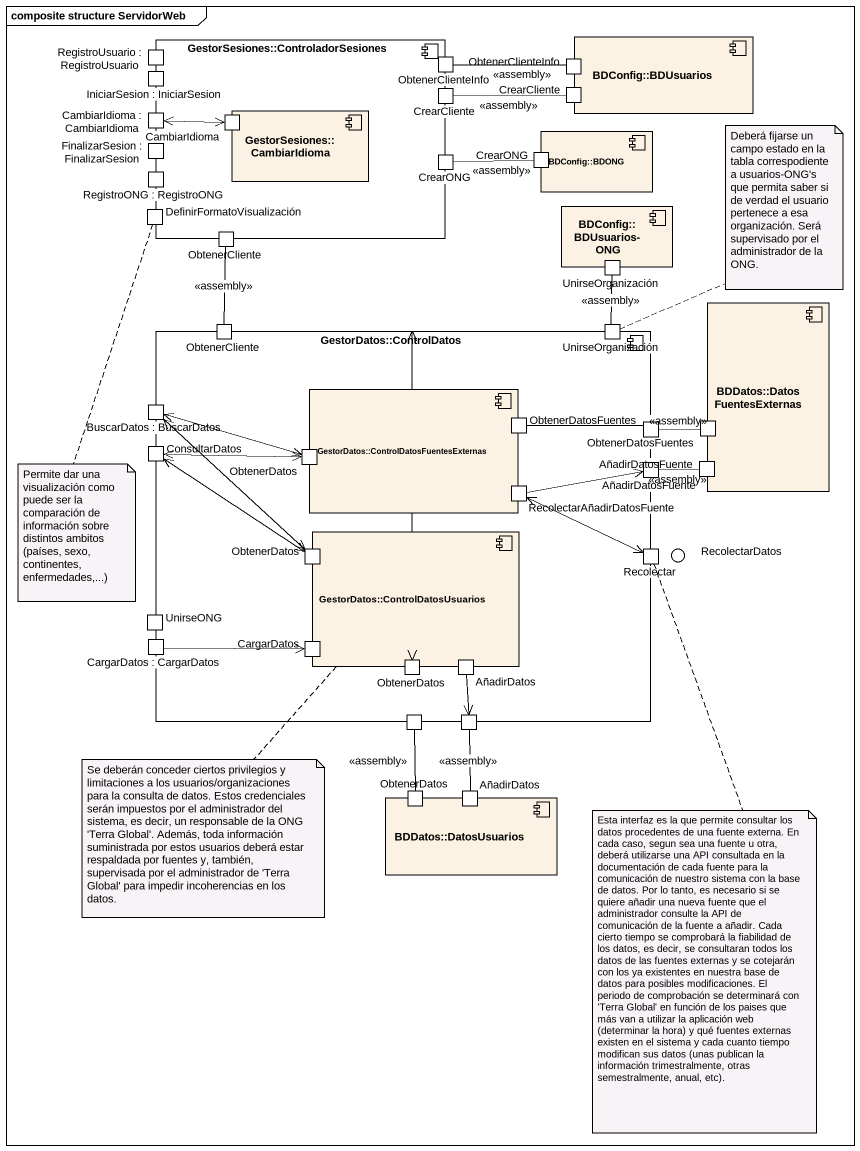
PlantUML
@startuml
mainframe composite structure ServidorWeb
component "GestorSesiones::ControladorSesiones" as GestorSesiones {
  port "RegistroUsuario : RegistroUsuario" as RegistroUsuario
  port ObtenerClienteInfo
  port "IniciarSesion : IniciarSesion" as IniciarSesion
  port CrearCliente
  port "FinalizarSesion : FinalizarSesion" as FinalizarSesion
  port "CambiarIdioma : CambiarIdioma" as CambiarIdioma
  component "GestorSesiones::CambiarIdioma" as GestorSesiones_CambiarIdioma {
    port "CambiarIdioma" as CambiarIdioma_2
  }
  port "RegistroONG : RegistroONG" as RegistroONG
  port CrearONG
  port DefinirFormatoVisualización
  port ObtenerCliente
}
component "BDConfig::BDUsuarios" as BDConfig_BDUsuarios {
  port "ObtenerClienteInfo" as ObtenerClienteInfo_2
  port "CrearCliente" as CrearCliente_2
}
component "BDConfig::BDONG" as BDConfig_BDONG {
  port "CrearONG" as CrearONG_2
}
component "BDConfig::BDUsuarios-ONG" as BDConfig_BDUsuarios_ONG {
  port UnirseOrganización
}
component "GestorDatos::ControlDatos" as GestorDatos_ControlDatos {
  port "ObtenerCliente" as ObtenerCliente_2
  port "UnirseOrganización" as UnirseOrganización_2
  port "BuscarDatos : BuscarDatos" as BuscarDatos
  component "GestorDatos::ControlDatosFuentesExternas" as GestorDatos {
    port ObtenerDatosFuentes
    port ObtenerDatos
    port RecolectarAñadirDatosFuente
  }
  port " " as port1
  port ConsultarDatos
  port AñadirDatosFuente
  component "GestorDatos::ControlDatosUsuarios" as GestorDatos_2 {
    port "ObtenerDatos" as ObtenerDatos_2
    port "CargarDatos" as CargarDatos_2
    port "ObtenerDatos" as ObtenerDatos_3
    port AñadirDatos
  }
  port Recolectar
  port UnirseONG
  port "CargarDatos : CargarDatos" as CargarDatos
  port " " as port2
  port " " as port3
}
component "BDDatos::DatosFuentesExternas" as BDDatos_DatosFuentesExternas {
  port "ObtenerDatosFuentes" as ObtenerDatosFuentes_2
  port "AñadirDatosFuente" as AñadirDatosFuente_2
}
() RecolectarDatos
component "BDDatos::DatosUsuarios" as BDDatos_DatosUsuarios {
  port "ObtenerDatos" as ObtenerDatos_4
  port "AñadirDatos" as AñadirDatos_2
}
ObtenerClienteInfo -right- ObtenerClienteInfo_2 : <<assembly>>
CrearCliente -right- CrearCliente_2 : <<assembly>>
CambiarIdioma <-right-> CambiarIdioma_2
CrearONG -right- CrearONG_2 : <<assembly>>
ObtenerCliente_2 -up- ObtenerCliente : <<assembly>>
UnirseOrganización_2 -up- UnirseOrganización : <<assembly>>
BuscarDatos <--> ObtenerDatos_2
ObtenerDatosFuentes -right- port1
port1 -right- ObtenerDatosFuentes_2 : <<assembly>>
ConsultarDatos <-right-> ObtenerDatos
ConsultarDatos <--> ObtenerDatos_2
ObtenerDatos <-left-> BuscarDatos
AñadirDatosFuente -right- AñadirDatosFuente_2 : <<assembly>>
RecolectarAñadirDatosFuente -right-> AñadirDatosFuente
RecolectarAñadirDatosFuente <-right-> Recolectar
CargarDatos -right-> CargarDatos_2
ObtenerDatos_3 <-up-> GestorDatos_ControlDatos
AñadirDatos --> port3
port2 -- ObtenerDatos_4 : <<assembly>>
port3 -- AñadirDatos_2 : <<assembly>>
note as N1
  Deberá fijarse un campo estado en la tabla correspodiente a usuarios-ONG's que permita saber si de verdad el usuario pertenece a esa organización. Será supervisado por el administrador de la ONG.
end note
N1 .. UnirseOrganización_2
note as N2
  Permite dar una visualización como puede ser la comparación de información sobre distintos ambitos (países, sexo, continentes, enfermedades,...)
end note
N2 .. DefinirFormatoVisualización
note bottom of GestorDatos_2 : Se deberán conceder ciertos privilegios y limitaciones a los usuarios/organizaciones para la consulta de datos. Estos credenciales serán impuestos por el administrador del sistema, es decir, un responsable de la ONG 'Terra Global'. Además, toda información suministrada por estos usuarios deberá estar respaldada por fuentes y, también, supervisada por el administrador de 'Terra Global' para impedir incoherencias en los datos.
note as N4
  Esta interfaz es la que permite consultar los datos procedentes de una fuente externa. En cada caso, segun sea una fuente u otra, deberá utilizarse una API consultada en la documentación de cada fuente para la comunicación de nuestro sistema con la base de datos. Por lo tanto, es necesario si se quiere añadir una nueva fuente que el administrador consulte la API de comunicación de la fuente a añadir. Cada cierto tiempo se comprobará la fiabilidad de los datos, es decir, se consultaran todos los datos de las fuentes externas y se cotejarán con los ya existentes en nuestra base de datos para posibles modificaciones. El periodo de comprobación se determinará con 'Terra Global' en función de los paises que más van a utilizar la aplicación web (determinar la hora) y qué fuentes externas existen en el sistema y cada cuanto tiempo modifican sus datos (unas publican la información trimestralmente, otras semestralmente, anual, etc).
end note
N4 .. Recolectar
@enduml
